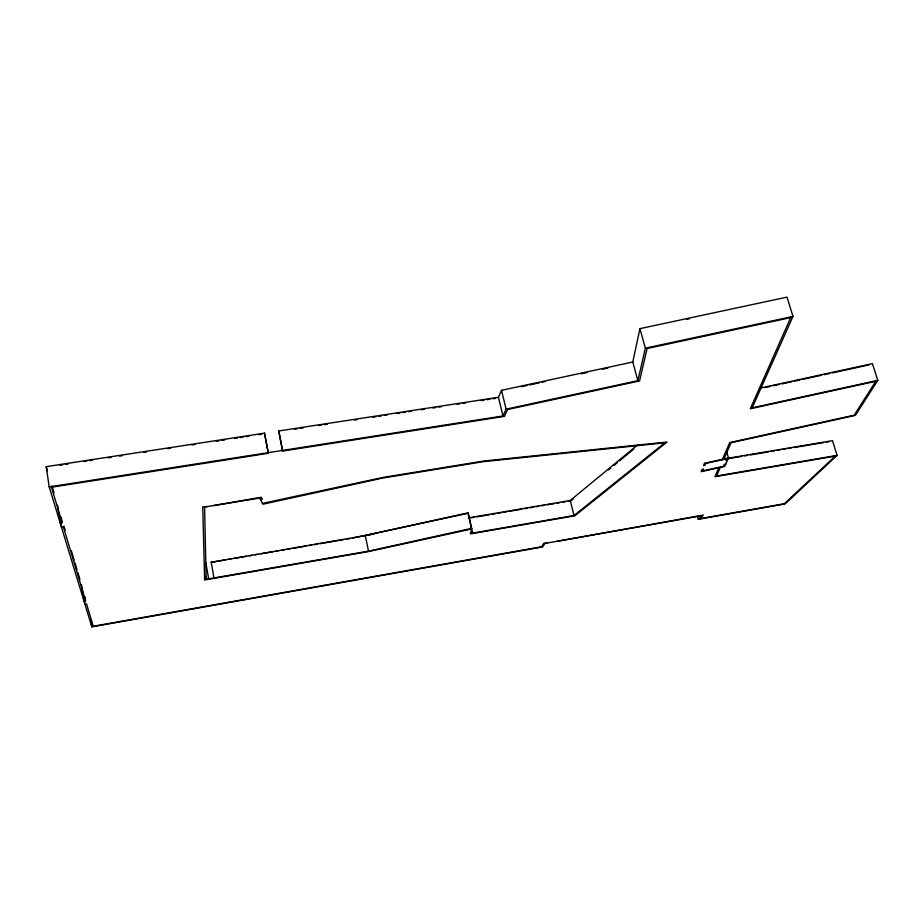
<?xml version="1.0" encoding="UTF-8"?>
<svg xmlns="http://www.w3.org/2000/svg" width="924" height="924" viewBox="0 0 924 924"><rect width="100%" height="100%" fill="white"/><g stroke="black" fill="none" stroke-linecap="round" stroke-linejoin="round"><path stroke-width="1.39" d="M264.553 433.841L264.611 433.148L46.2 466.655L49.203 486.902L91.846 626.876L542.607 546.939L544.941 543.439L701.605 515.731L698.244 519.334L697.47 516.562M57.565 505.312L60.21 523.019L62.139 522.707L51.467 487.237L268.33 453.303L264.611 433.148M759.875 388.161L872.406 363.64L877.8 380.353L752.205 407.819L792.977 316.424L787.005 297.124L639.951 328.644L632.79 362.023L501.501 390.332L498.429 397.285L278.863 430.965L278.794 431.647L282.617 451.074L504.458 416.366L507.657 409.494L639.558 380.942L647.112 348.51L790.713 317.613L791.394 316.759M282.617 451.074L278.863 430.965M49.203 486.902L502.979 415.962L506.109 409.182L637.883 380.665L645.356 348.175L639.951 328.644M722.268 459.771L729.717 442.561L854.215 415.176L875.79 381.312L750.3 408.755L790.713 317.613M726.611 451.489L728.482 457.969L724.716 466.447L720.293 467.428L716.562 476.01L837.075 455.393L832.512 440.644L727.835 458.292M877.8 380.353L855.405 415.373L731.046 442.735L723.977 458.962L728.482 457.969M547.089 543.058L543.866 543.266L541.533 546.765L93.266 626.241L86.567 603.961L84.95 604.238L84.13 598.798M557.033 541.302L703.291 515.084L699.907 518.687L784.326 503.73L835.192 456.133L714.945 476.703L718.826 467.752L701.108 471.667L702.032 469.357L703.511 469.034L702.771 470.882L723.446 466.308L724.266 464.449L725.756 464.125M837.075 455.393L785.111 503.927L698.244 519.334M468.433 517.89L570.223 500.496L638.022 444.594M573.238 498.948L571.032 500.762L568.214 501.247M608.489 469.923L610.695 468.11M613.998 465.396L617.301 462.67M619.507 460.857L633.829 449.064M470.697 527.639L471.991 533.217L574.023 515.523L664.806 442.815L483.368 461.654L383.113 477.974L262.901 504.204L259.702 498.059L204.585 507.033L206.179 579.29L368.526 551.154L471.633 528.343L468.052 512.866L365.246 535.527L368.526 551.154M466.597 513.605L352.518 538.138M722.476 459.297L704.469 463.271L703.522 465.627L705.012 465.303L705.774 463.409L726.772 458.778L725.929 460.683L727.419 460.36M765.003 387.583L770.628 386.348M773.434 385.735L779.059 384.511M781.866 383.899L791.706 381.762M794.513 381.15L800.138 379.926M802.944 379.314L821.217 375.329M824.035 374.717L829.648 373.492M832.466 372.88L868.999 364.911M260.545 499.676L262.312 499.295L261.261 497.251L213.687 505.555M262.485 503.407L383.137 477.419L483.795 461.03L667.047 442.042L574.832 515.788L470.535 533.876L470.42 532.282L471.898 531.958L470.928 527.766M686.59 319.381L689.396 318.78M645.356 348.175L792.977 316.424M521.228 386.74L526.819 385.527M529.614 384.927L539.397 382.813M542.192 382.213L544.987 381.612M581.335 373.77L586.936 372.568M602.309 369.253L607.9 368.041M225.306 559.886L211.169 562.312L373.839 534.06M228.136 559.401L230.965 558.928M233.784 558.442L246.512 556.26M249.33 555.786L252.16 555.301M254.989 554.816L257.819 554.331M260.649 553.846L273.365 551.674M276.195 551.189L279.013 550.704M281.843 550.219L284.673 549.734M287.503 549.249L290.332 548.775M293.151 548.29L305.879 546.107M308.697 545.634L311.527 545.148M314.356 544.663L317.186 544.178M320.004 543.693L344.04 539.581M346.87 539.096L349.688 538.623M471.217 517.833L474.024 517.359M476.842 516.874L489.489 514.714M492.307 514.229L495.114 513.744M497.932 513.27L500.739 512.785M503.545 512.312L506.364 511.827M509.17 511.342L521.829 509.182M524.636 508.697L527.454 508.223M530.261 507.738L533.079 507.253M535.885 506.779L538.692 506.294M541.51 505.809L544.317 505.336M547.135 504.851L554.157 503.649M556.976 503.176L559.782 502.691M562.601 502.206L565.407 501.732M727.604 458.766L741.718 456.387M744.548 455.902L747.366 455.428M750.196 454.954L768.537 451.859M771.367 451.386L774.185 450.912M777.003 450.427L779.833 449.953M782.651 449.48L785.481 449.006M788.299 448.533L791.117 448.048M793.947 447.574L823.584 442.573M826.403 442.099L829.232 441.626M59.829 465.257L62.67 464.818M65.512 464.391L68.353 463.952M83.992 461.55L86.844 461.111M89.686 460.672L92.527 460.244M108.166 457.842L111.007 457.403M119.543 456.098L122.384 455.659M143.705 452.39L146.546 451.952M167.879 448.671L170.721 448.244M192.042 444.964L194.895 444.525M216.216 441.256L219.057 440.817M221.899 440.378L224.74 439.951M234.696 438.415L237.537 437.988M240.379 437.549L243.231 437.11M246.073 436.671L248.914 436.232M258.87 434.707L261.711 434.268M294.49 429.244L297.343 428.805M300.196 428.366L303.049 427.928M318.734 425.514L321.587 425.086M324.44 424.647L327.304 424.208M354.4 420.05L357.253 419.612M372.95 417.198L375.802 416.759M378.655 416.32L381.508 415.881M384.361 415.442L387.214 415.003M397.204 413.478L400.057 413.04M402.91 412.601L405.763 412.162M408.616 411.723L411.469 411.284M421.448 409.748L424.301 409.32M432.859 408.004L435.712 407.565M438.565 407.126L441.418 406.687M457.114 404.285L459.967 403.846M462.82 403.407L465.673 402.968M481.369 400.554L484.222 400.115M487.075 399.676L489.928 399.237M492.781 398.81L495.634 398.371M46.2 466.655L47.436 470.79M51.987 485.989L54.054 492.896M63.964 526.033L65.188 530.145M71.321 550.646L74.186 560.221M75.006 562.959L77.05 569.785M77.87 572.522L79.914 579.36M632.79 362.023L637.883 380.665M570.223 500.496L574.023 515.523M501.501 390.332L506.109 409.182M498.429 397.285L502.979 415.962M264.818 435.227L268.33 453.303M211.169 561.873L214.033 578.355M205.844 562.785L208.697 578.863M205.706 576.611L206.179 579.29M90.771 619.819L91.846 626.876M85.043 596.858L85.458 599.595M81.543 584.834L84.038 601.247L85.666 600.958L63.386 526.876L61.481 527.188L60.869 523.134M61.319 517.267L62.139 522.707M468.052 512.866L471.679 528.99L368.526 551.57L204.62 579.983L202.749 506.768L207.496 506.56M471.633 528.343L471.991 533.217"/></g></svg>
